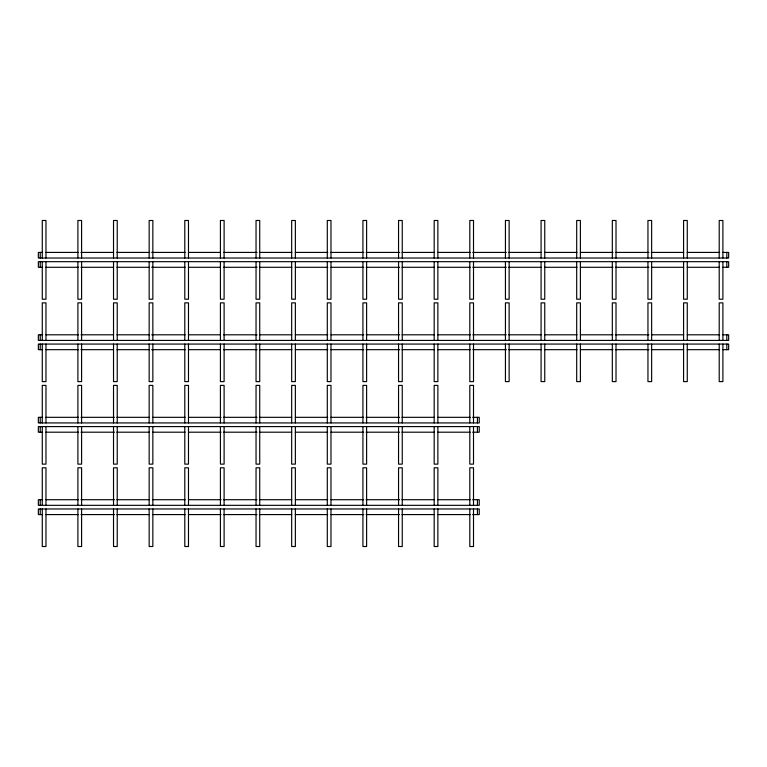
<?xml version="1.0" encoding="UTF-8"?>
<svg xmlns="http://www.w3.org/2000/svg" width="767" height="767" viewBox="0 0 767 767"><rect width="100%" height="100%" fill="white"/><g stroke="black" fill="none" stroke-linecap="round" stroke-linejoin="round"><path stroke-width="1.15" d="M42.616 252.42L38.35 252.42L38.35 258.028L728.65 258.028L728.65 252.42L722.898 252.42M45.972 252.42L78.57 252.42M80.957 252.42L113.526 252.42M116.91 252.42L149.258 252.42M151.655 252.42L185.211 252.42M188.481 252.42L220.417 252.42M223.552 252.42L257.108 252.42M259.505 252.42L291.853 252.42M295.362 252.42L327.806 252.42M330.989 252.42L363.75 252.42M366.147 252.42L399.703 252.42M402.1 252.42L434.448 252.42M437.88 252.42L470.401 252.42M472.798 252.42L506.345 252.42M508.742 252.42L541.09 252.42M544.685 252.42L577.043 252.42M580.389 252.42L612.986 252.42M615.383 252.42L648.94 252.42M651.336 252.42L683.685 252.42M687.27 252.42L719.638 252.42M42.616 267.29L38.35 267.29L38.35 261.672L728.65 261.672L728.65 267.29L722.898 267.29M45.972 267.29L78.57 267.29M80.957 267.29L113.526 267.29M116.91 267.29L149.258 267.29M151.655 267.29L185.211 267.29M188.481 267.29L220.417 267.29M223.552 267.29L257.108 267.29M259.505 267.29L291.853 267.29M295.362 267.29L327.806 267.29M330.989 267.29L363.75 267.29M366.147 267.29L399.703 267.29M402.1 267.29L434.448 267.29M437.88 267.29L470.401 267.29M472.798 267.29L506.345 267.29M508.742 267.29L541.09 267.29M544.685 267.29L577.043 267.29M580.389 267.29L612.986 267.29M615.383 267.29L648.94 267.29M651.336 267.29L683.685 267.29M687.27 267.29L719.638 267.29M42.616 334.805L38.35 334.805L38.35 340.414L728.65 340.414L728.65 334.805L722.898 334.805M45.972 334.805L78.57 334.805M80.957 334.805L113.526 334.805M116.91 334.805L149.258 334.805M151.655 334.805L185.211 334.805M188.481 334.805L220.417 334.805M223.552 334.805L257.108 334.805M259.505 334.805L291.853 334.805M295.362 334.805L327.806 334.805M330.989 334.805L363.75 334.805M366.147 334.805L399.703 334.805M402.1 334.805L434.448 334.805M437.88 334.805L470.401 334.805M472.798 334.805L506.345 334.805M508.742 334.805L541.09 334.805M544.685 334.805L577.043 334.805M580.389 334.805L612.986 334.805M615.383 334.805L648.94 334.805M651.336 334.805L683.685 334.805M687.27 334.805L719.638 334.805M42.616 349.675L38.35 349.675L38.35 344.067L728.65 344.067L728.65 349.675L722.898 349.675M45.972 349.675L78.57 349.675M80.957 349.675L113.526 349.675M116.91 349.675L149.258 349.675M151.655 349.675L185.211 349.675M188.481 349.675L220.417 349.675M223.552 349.675L257.108 349.675M259.505 349.675L291.853 349.675M295.362 349.675L327.806 349.675M330.989 349.675L363.75 349.675M366.147 349.675L399.703 349.675M402.1 349.675L434.448 349.675M437.88 349.675L470.401 349.675M472.798 349.675L506.345 349.675M508.742 349.675L541.09 349.675M544.685 349.675L577.043 349.675M580.389 349.675L612.986 349.675M615.383 349.675L648.94 349.675M651.336 349.675L683.685 349.675M687.27 349.675L719.638 349.675M42.616 417.325L38.35 417.325L38.35 422.933L479.25 422.933L479.25 417.325L472.635 417.325M45.972 417.325L78.55 417.325M80.947 417.325L114.484 417.325M116.881 417.325L149.22 417.325M152.815 417.325L185.154 417.325M188.481 417.325L221.097 417.325M223.485 417.325L257.031 417.325M259.428 417.325L291.767 417.325M295.362 417.325L327.701 417.325M330.989 417.325L363.635 417.325M366.032 417.325L399.569 417.325M401.966 417.325L434.304 417.325M437.88 417.325L470.238 417.325M42.616 432.195L38.35 432.195L38.35 426.586L479.25 426.586L479.25 432.195L472.635 432.195M45.972 432.195L78.55 432.195M80.947 432.195L114.484 432.195M116.881 432.195L149.22 432.195M152.815 432.195L185.154 432.195M188.481 432.195L221.097 432.195M223.485 432.195L257.031 432.195M259.428 432.195L291.767 432.195M295.362 432.195L327.701 432.195M330.989 432.195L363.635 432.195M366.032 432.195L399.569 432.195M401.966 432.195L434.304 432.195M437.88 432.195L470.238 432.195M42.616 499.71L38.35 499.71L38.35 505.328L479.25 505.328L479.25 499.71L472.635 499.71M45.972 499.71L78.55 499.71M80.947 499.71L114.484 499.71M116.881 499.71L149.22 499.71M152.815 499.71L185.154 499.71M188.481 499.71L221.097 499.71M223.485 499.71L257.031 499.71M259.428 499.71L291.767 499.71M295.362 499.71L327.701 499.71M330.989 499.71L363.635 499.71M366.032 499.71L399.569 499.71M401.966 499.71L434.304 499.71M437.88 499.71L470.238 499.71M42.616 514.58L38.35 514.58L38.35 508.972L479.25 508.972L479.25 514.58L472.635 514.58M45.972 514.58L78.55 514.58M80.947 514.58L114.484 514.58M116.881 514.58L149.22 514.58M152.815 514.58L185.154 514.58M188.481 514.58L221.097 514.58M223.485 514.58L257.031 514.58M259.428 514.58L291.767 514.58M295.362 514.58L327.701 514.58M330.989 514.58L363.635 514.58M366.032 514.58L399.569 514.58M401.966 514.58L434.304 514.58M437.88 514.58L470.238 514.58M726.828 252.42L726.828 258.028M726.828 261.672L726.828 267.29M726.828 334.805L726.828 340.414M726.828 344.067L726.828 349.675M722.898 258.028L722.898 220.484L719.206 220.484L719.206 258.028M722.898 261.672L722.898 299.216L719.206 299.216L719.206 261.672M722.898 340.414L722.898 302.869L719.206 302.869L719.206 340.414M722.898 344.067L722.898 381.611L719.206 381.611L719.206 344.067M687.27 258.028L687.27 220.484L683.579 220.484L683.579 258.028M687.27 261.672L687.27 299.216L683.579 299.216L683.579 261.672M687.27 340.414L687.27 302.869L683.579 302.869L683.579 340.414M687.27 344.067L687.27 381.611L683.579 381.611L683.579 344.067M651.643 258.028L651.643 220.484L647.952 220.484L647.952 258.028M651.643 261.672L651.643 299.216L647.952 299.216L647.952 261.672M651.643 340.414L651.643 302.869L647.952 302.869L647.952 340.414M651.643 344.067L651.643 381.611L647.952 381.611L647.952 344.067M616.016 258.028L616.016 220.484L612.325 220.484L612.325 258.028M616.016 261.672L616.016 299.216L612.325 299.216L612.325 261.672M616.016 340.414L616.016 302.869L612.325 302.869L612.325 340.414M616.016 344.067L616.016 381.611L612.325 381.611L612.325 344.067M580.389 258.028L580.389 220.484L576.698 220.484L576.698 258.028M580.389 261.672L580.389 299.216L576.698 299.216L576.698 261.672M580.389 340.414L580.389 302.869L576.698 302.869L576.698 340.414M580.389 344.067L580.389 381.611L576.698 381.611L576.698 344.067M544.762 258.028L544.762 220.484L541.071 220.484L541.071 258.028M544.762 261.672L544.762 299.216L541.071 299.216L541.071 261.672M544.762 340.414L544.762 302.869L541.071 302.869L541.071 340.414M544.762 344.067L544.762 381.611L541.071 381.611L541.071 344.067M509.135 258.028L509.135 220.484L505.434 220.484L505.434 258.028M509.135 261.672L509.135 299.216L505.434 299.216L505.434 261.672M509.135 340.414L509.135 302.869L505.434 302.869L505.434 340.414M509.135 344.067L509.135 381.611L505.434 381.611L505.434 344.067M477.429 417.325L477.429 422.933M477.429 426.586L477.429 432.195M477.429 499.71L477.429 505.328M477.429 508.972L477.429 514.58M473.507 258.028L473.507 220.484L469.807 220.484L469.807 258.028M473.507 261.672L473.507 299.216L469.807 299.216L469.807 261.672M473.507 340.414L473.507 302.869L469.807 302.869L469.807 340.414M473.507 344.067L473.507 381.611L469.807 381.611L469.807 344.067M473.507 422.933L473.507 385.389L469.807 385.389L469.807 422.933M473.507 426.586L473.507 464.131L469.807 464.131L469.807 426.586M473.507 505.328L473.507 467.784L469.807 467.784L469.807 505.328M473.507 508.972L473.507 546.516L469.807 546.516L469.807 508.972M437.88 258.028L437.88 220.484L434.18 220.484L434.18 258.028M437.88 261.672L437.88 299.216L434.18 299.216L434.18 261.672M437.88 340.414L437.88 302.869L434.18 302.869L434.18 340.414M437.88 344.067L437.88 381.611L434.18 381.611L434.18 344.067M437.88 422.933L437.88 385.389L434.18 385.389L434.18 422.933M437.88 426.586L437.88 464.131L434.18 464.131L434.18 426.586M437.88 505.328L437.88 467.784L434.18 467.784L434.18 505.328M437.88 508.972L437.88 546.516L434.18 546.516L434.18 508.972M402.253 258.028L402.253 220.484L398.552 220.484L398.552 258.028M402.253 261.672L402.253 299.216L398.552 299.216L398.552 261.672M402.253 340.414L402.253 302.869L398.552 302.869L398.552 340.414M402.253 344.067L402.253 381.611L398.552 381.611L398.552 344.067M402.253 422.933L402.253 385.389L398.552 385.389L398.552 422.933M402.253 426.586L402.253 464.131L398.552 464.131L398.552 426.586M402.253 505.328L402.253 467.784L398.552 467.784L398.552 505.328M402.253 508.972L402.253 546.516L398.552 546.516L398.552 508.972M366.616 258.028L366.616 220.484L362.925 220.484L362.925 258.028M366.616 261.672L366.616 299.216L362.925 299.216L362.925 261.672M366.616 340.414L366.616 302.869L362.925 302.869L362.925 340.414M366.616 344.067L366.616 381.611L362.925 381.611L362.925 344.067M366.616 422.933L366.616 385.389L362.925 385.389L362.925 422.933M366.616 426.586L366.616 464.131L362.925 464.131L362.925 426.586M366.616 505.328L366.616 467.784L362.925 467.784L362.925 505.328M366.616 508.972L366.616 546.516L362.925 546.516L362.925 508.972M330.989 258.028L330.989 220.484L327.298 220.484L327.298 258.028M330.989 261.672L330.989 299.216L327.298 299.216L327.298 261.672M330.989 340.414L330.989 302.869L327.298 302.869L327.298 340.414M330.989 344.067L330.989 381.611L327.298 381.611L327.298 344.067M330.989 422.933L330.989 385.389L327.298 385.389L327.298 422.933M330.989 426.586L330.989 464.131L327.298 464.131L327.298 426.586M330.989 505.328L330.989 467.784L327.298 467.784L327.298 505.328M330.989 508.972L330.989 546.516L327.298 546.516L327.298 508.972M295.362 258.028L295.362 220.484L291.671 220.484L291.671 258.028M295.362 261.672L295.362 299.216L291.671 299.216L291.671 261.672M295.362 340.414L295.362 302.869L291.671 302.869L291.671 340.414M295.362 344.067L295.362 381.611L291.671 381.611L291.671 344.067M295.362 422.933L295.362 385.389L291.671 385.389L291.671 422.933M295.362 426.586L295.362 464.131L291.671 464.131L291.671 426.586M295.362 505.328L295.362 467.784L291.671 467.784L291.671 505.328M295.362 508.972L295.362 546.516L291.671 546.516L291.671 508.972M259.735 258.028L259.735 220.484L256.044 220.484L256.044 258.028M259.735 261.672L259.735 299.216L256.044 299.216L256.044 261.672M259.735 340.414L259.735 302.869L256.044 302.869L256.044 340.414M259.735 344.067L259.735 381.611L256.044 381.611L256.044 344.067M259.735 422.933L259.735 385.389L256.044 385.389L256.044 422.933M259.735 426.586L259.735 464.131L256.044 464.131L256.044 426.586M259.735 505.328L259.735 467.784L256.044 467.784L256.044 505.328M259.735 508.972L259.735 546.516L256.044 546.516L256.044 508.972M224.108 258.028L224.108 220.484L220.417 220.484L220.417 258.028M224.108 261.672L224.108 299.216L220.417 299.216L220.417 261.672M224.108 340.414L224.108 302.869L220.417 302.869L220.417 340.414M224.108 344.067L224.108 381.611L220.417 381.611L220.417 344.067M224.108 422.933L224.108 385.389L220.417 385.389L220.417 422.933M224.108 426.586L224.108 464.131L220.417 464.131L220.417 426.586M224.108 505.328L224.108 467.784L220.417 467.784L220.417 505.328M224.108 508.972L224.108 546.516L220.417 546.516L220.417 508.972M188.481 258.028L188.481 220.484L184.789 220.484L184.789 258.028M188.481 261.672L188.481 299.216L184.789 299.216L184.789 261.672M188.481 340.414L188.481 302.869L184.789 302.869L184.789 340.414M188.481 344.067L188.481 381.611L184.789 381.611L184.789 344.067M188.481 422.933L188.481 385.389L184.789 385.389L184.789 422.933M188.481 426.586L188.481 464.131L184.789 464.131L184.789 426.586M188.481 505.328L188.481 467.784L184.789 467.784L184.789 505.328M188.481 508.972L188.481 546.516L184.789 546.516L184.789 508.972M152.854 258.028L152.854 220.484L149.153 220.484L149.153 258.028M152.854 261.672L152.854 299.216L149.153 299.216L149.153 261.672M152.854 340.414L152.854 302.869L149.153 302.869L149.153 340.414M152.854 344.067L152.854 381.611L149.153 381.611L149.153 344.067M152.854 422.933L152.854 385.389L149.153 385.389L149.153 422.933M152.854 426.586L152.854 464.131L149.153 464.131L149.153 426.586M152.854 505.328L152.854 467.784L149.153 467.784L149.153 505.328M152.854 508.972L152.854 546.516L149.153 546.516L149.153 508.972M117.226 258.028L117.226 220.484L113.526 220.484L113.526 258.028M117.226 261.672L117.226 299.216L113.526 299.216L113.526 261.672M117.226 340.414L117.226 302.869L113.526 302.869L113.526 340.414M117.226 344.067L117.226 381.611L113.526 381.611L113.526 344.067M117.226 422.933L117.226 385.389L113.526 385.389L113.526 422.933M117.226 426.586L117.226 464.131L113.526 464.131L113.526 426.586M117.226 505.328L117.226 467.784L113.526 467.784L113.526 505.328M117.226 508.972L117.226 546.516L113.526 546.516L113.526 508.972M81.599 258.028L81.599 220.484L77.898 220.484L77.898 258.028M81.599 261.672L81.599 299.216L77.898 299.216L77.898 261.672M81.599 340.414L81.599 302.869L77.898 302.869L77.898 340.414M81.599 344.067L81.599 381.611L77.898 381.611L77.898 344.067M81.599 422.933L81.599 385.389L77.898 385.389L77.898 422.933M81.599 426.586L81.599 464.131L77.898 464.131L77.898 426.586M81.599 505.328L81.599 467.784L77.898 467.784L77.898 505.328M81.599 508.972L81.599 546.516L77.898 546.516L77.898 508.972M45.972 258.028L45.972 220.484L42.271 220.484L42.271 258.028M45.972 261.672L45.972 299.216L42.271 299.216L42.271 261.672M45.972 340.414L45.972 302.869L42.271 302.869L42.271 340.414M45.972 344.067L45.972 381.611L42.271 381.611L42.271 344.067M45.972 422.933L45.972 385.389L42.271 385.389L42.271 422.933M45.972 426.586L45.972 464.131L42.271 464.131L42.271 426.586M45.972 505.328L45.972 467.784L42.271 467.784L42.271 505.328M45.972 508.972L45.972 546.516L42.271 546.516L42.271 508.972M40.22 252.42L40.22 258.028M40.22 261.672L40.22 267.29M40.22 334.805L40.22 340.414M40.22 344.067L40.22 349.675M40.22 417.325L40.22 422.933M40.22 426.586L40.22 432.195M40.22 499.71L40.22 505.328M40.22 508.972L40.22 514.58"/></g></svg>
